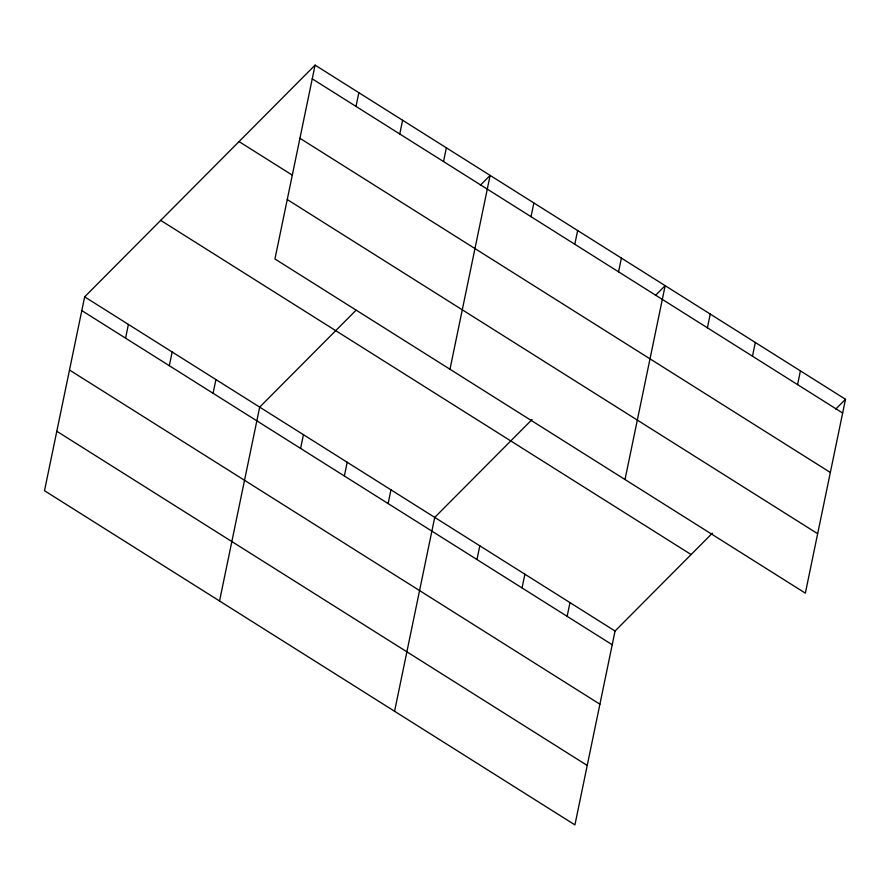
<?xml version="1.0" encoding="UTF-8"?>
<svg xmlns="http://www.w3.org/2000/svg" width="890" height="890" viewBox="0 0 890 890"><rect width="100%" height="100%" fill="white"/><g stroke="black" fill="none" stroke-linecap="round" stroke-linejoin="round"><path stroke-width="1.33" d="M315.082 65.115L274.943 258.979L805.35 593.152L845.5 399.287L315.082 65.115L84.65 296.848L44.5 490.713L574.918 824.885L615.057 631.021L712.389 533.154M125.568 338.144L128.405 324.416M169.322 365.712L172.171 351.984M213.077 393.28L215.925 379.552M219.541 600.984L259.68 407.119L356.045 310.221M356 106.411L358.848 92.682M300.598 448.426L303.445 434.687M399.766 133.978L402.603 120.25M344.363 475.994L347.2 462.266M443.52 161.546L446.368 147.818M388.118 503.562L390.966 489.834M449.973 369.261L490.123 175.397L480.378 185.198M394.57 711.266L434.721 517.402L532.042 419.535M531.041 216.693L533.878 202.965M476.962 559.532L479.81 545.804M574.795 244.261L577.643 230.532M522.052 587.945L524.889 574.217M618.561 271.828L621.398 258.1M567.13 616.347L569.978 602.619M625.014 479.532L665.164 285.668L655.407 295.469M707.405 327.809L710.242 314.07M752.484 356.211L755.332 342.483M797.573 384.614L800.41 370.885M835.755 409.1L845.5 399.287M312.245 78.843L842.652 413.016M299.93 138.284L830.348 472.468M239.043 141.588L292.009 174.963M287.248 199.538L817.665 533.711M160.69 220.375L691.107 554.548M84.65 296.848L615.057 631.021M81.802 310.577L612.22 644.749M69.498 370.018L599.904 704.201M56.815 431.261L587.222 765.444"/></g></svg>
